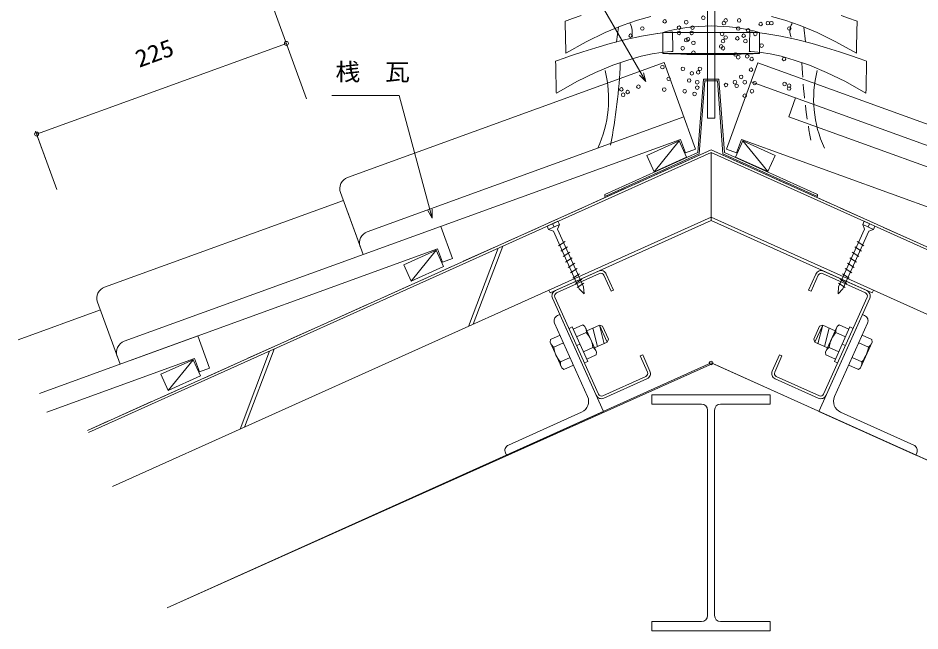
# Model space of a CAD drawing. Units: millimetres, scale not verified. Extents: x -625 to 544, y -399 to 410.
# Drawn here: x -625 to 138, y -399 to 120 of the extents above; entities that cross this region are included whole.
import ezdxf
from ezdxf.enums import TextEntityAlignment as Align

# ---------------------------------------------------------------- set-up
doc = ezdxf.new("R2010")
doc.units = ezdxf.units.MM
doc.header["$LTSCALE"] = 10
doc.linetypes.add('DASHED1', pattern=[1.8, 1.2, -0.6])
doc.linetypes.add('DASHED3', pattern=[4, 3, -1])
for name, color, linetype, lineweight in [('0-0_LAYER001', 2, 'Continuous', 18), ('0-1_LAYER002', 7, 'Continuous', 18), ('0-3_LAYER004', 2, 'Continuous', 18), ('0-5_LAYER006', 2, 'Continuous', 18), ('0-6_LAYER007', 2, 'Continuous', 18)]:
    doc.layers.add(name, color=color, linetype=linetype, lineweight=lineweight)
doc.styles.add('ＭＳ ゴシック', font='')
doc.styles.get('ＭＳ ゴシック').set_extended_font_data('MS Gothic')

msp = doc.modelspace()

# ---------------------------------------------------------------- linework, layer by layer
at = {"layer": '0-0_LAYER001'}
for p, q in [((-408.56, 127.46), (-381, 51.48)), ((-117, 112.2), (-118.54, 99.71)), ((-79.37, 107.81), (-79.37, 89.98)), ((2.32, 107.81), (2.32, 89.98)), ((39.95, 112.2), (41.49, 99.71)), ((-398.05, 98.48), (-609.56, 21.74)), ((-45.07, 68.11), (-32.11, 68.11)), ((-33.25, 66.75), (-43.8, 66.75)), ((-302.55, 54.5), (-359.51, 54.5)), ((-274.7, -49.42), (-302.55, 54.5)), ((32.95, 52.43), (27.15, 36.45)), ((201.06, -26.65), (27.15, 36.45)), ((-610.41, 24.09), (-592.51, -25.26)), ((-65.54, 15.88), (-92.9, 3.57)), ((-65.54, 15.88), (-86.74, -10.11)), ((-59.38, 2.2), (-65.54, 15.88)), ((-11.65, 15.92), (15.69, 3.59)), ((-38.55, 6.2), (-565.67, -231)), ((-49.8, 6.07), (-128.55, -29.36)), ((-48.52, 5.01), (-128.55, -31.01)), ((-92.9, 3.57), (-86.74, -10.11)), ((-86.74, -10.11), (-59.38, 2.2)), ((-38.55, 6.2), (488.57, -231)), ((-38.55, -48.63), (-38.55, 6.2)), ((-28.53, 4.98), (51.45, -31.01)), ((-27.25, 6.05), (51.45, -29.36)), ((9.53, -10.09), (-17.82, 2.25)), ((15.69, 3.59), (9.53, -10.09)), ((-38.55, -48.63), (-545.15, -276.6)), ((-168.16, -52.12), (-177.28, -56.23)), ((-174.88, -112.72), (-38.55, -51.37)), ((-168.16, -52.12), (-166.93, -54.86)), ((-38.55, -48.63), (468.05, -276.6)), ((97.78, -112.72), (-38.55, -51.37)), ((91.05, -52.12), (89.82, -54.86)), ((91.05, -52.12), (100.17, -56.23)), ((-177.28, -56.23), (-176.05, -58.96)), ((-166.93, -54.86), (-176.05, -58.96)), ((-176.05, -58.96), (-172.08, -60.47)), ((-172.72, -54.17), (-171.49, -56.91)), ((-172.08, -60.47), (-150.17, -109.16)), ((-166.93, -54.86), (-168.43, -58.82)), ((-168.43, -58.82), (-146.52, -107.52)), ((91.33, -58.82), (69.42, -107.52)), ((94.98, -60.47), (73.06, -109.16)), ((89.82, -54.86), (98.94, -58.96)), ((89.82, -54.86), (91.33, -58.82)), ((95.61, -54.17), (94.38, -56.91)), ((98.94, -58.96), (94.98, -60.47)), ((100.17, -56.23), (98.94, -58.96)), ((-243.89, -141.03), (-218.81, -74.91)), ((-240.02, -139.29), (-214.94, -73.17)), ((-167.83, -72.92), (-162.2, -69.23)), ((-165.78, -77.48), (-160.15, -73.79)), ((88.68, -77.48), (83.05, -73.79)), ((90.73, -72.92), (85.1, -69.23)), ((-271.24, -76.66), (-298.58, -88.99)), ((-271.24, -76.66), (-292.42, -102.66)), ((-265.07, -90.33), (-271.24, -76.66)), ((-163.73, -82.04), (-158.1, -78.35)), ((-161.68, -86.6), (-156.05, -82.91)), ((84.57, -86.6), (78.94, -82.91)), ((86.62, -82.04), (81, -78.35)), ((-298.58, -88.99), (-292.42, -102.66)), ((-292.42, -102.66), (-265.07, -90.33)), ((-159.62, -91.16), (-154, -87.47)), ((82.52, -91.16), (76.89, -87.47)), ((-133.85, -94.25), (-170.33, -110.67)), ((-169.38, -112.76), (-132.9, -96.35)), ((-157.57, -95.72), (-151.94, -92.03)), ((-155.52, -100.28), (-149.89, -96.59)), ((-129.33, -97.7), (-123.18, -111.38)), ((-127.24, -96.76), (-121.08, -110.44)), ((50.13, -96.76), (43.98, -110.44)), ((52.23, -97.7), (46.07, -111.38)), ((92.28, -112.76), (55.8, -96.35)), ((56.74, -94.25), (93.22, -110.67)), ((78.42, -100.28), (72.79, -96.59)), ((80.47, -95.72), (74.84, -92.03)), ((-153.47, -104.84), (-147.84, -101.15)), ((-151.93, -108.25), (-146.31, -104.56)), ((74.83, -108.25), (69.2, -104.56)), ((76.36, -104.84), (70.74, -101.15)), ((-174.88, -112.72), (-175.91, -110.44)), ((-146.04, -113.45), (-150.17, -109.16)), ((-146.04, -113.45), (-146.52, -107.52)), ((-123.18, -111.38), (-121.08, -110.44)), ((46.07, -111.38), (43.98, -110.44)), ((68.94, -113.45), (69.42, -107.52)), ((68.94, -113.45), (73.06, -109.16)), ((97.78, -112.72), (98.81, -110.44)), ((-135.9, -199.35), (-172.83, -117.28)), ((-133.8, -198.41), (-170.73, -116.33)), ((56.7, -198.41), (93.63, -116.33)), ((58.8, -199.35), (95.73, -117.28)), ((-168.5, -131.78), (-166.68, -130.96)), ((-129.74, -213.03), (-166.68, -130.96)), ((52.64, -213.03), (89.57, -130.96)), ((91.4, -131.78), (89.57, -130.96)), ((-171.01, -138.39), (-143.1, -200.4)), ((-158.83, -142.78), (-156.1, -141.55)), ((-142.97, -170.73), (-156.1, -141.55)), ((-147.08, -139.84), (-155.22, -143.5)), ((-145.34, -141.09), (-147.08, -139.84)), ((-135.49, -162.98), (-145.34, -141.09)), ((-143.7, -144.74), (-133.03, -139.94)), ((-138.58, -142.44), (-134.59, -158.19)), ((-133.03, -139.94), (-130.38, -140.94)), ((-133.03, -139.94), (-126.46, -154.53)), ((-133.03, -139.94), (-129.03, -155.69)), ((-130.38, -140.94), (-125.46, -151.88)), ((53.28, -140.94), (48.35, -151.88)), ((55.92, -139.94), (49.36, -154.53)), ((55.92, -139.94), (51.93, -155.69)), ((55.92, -139.94), (53.28, -140.94)), ((66.59, -144.74), (55.92, -139.94)), ((61.48, -142.44), (57.49, -158.19)), ((58.39, -162.98), (68.23, -141.09)), ((65.86, -170.73), (78.99, -141.55)), ((93.9, -138.39), (66, -200.4)), ((68.23, -141.09), (69.97, -139.84)), ((69.97, -139.84), (78.11, -143.5)), ((81.73, -142.78), (78.99, -141.55)), ((-174.79, -154.35), (-174.58, -152.22)), ((-174.58, -152.22), (-166.44, -148.55)), ((-144.23, -146.16), (-152.37, -149.82)), ((-125.46, -151.88), (-126.46, -154.53)), ((48.35, -151.88), (49.36, -154.53)), ((67.13, -146.16), (75.27, -149.82)), ((97.47, -152.22), (89.33, -148.55)), ((97.69, -154.35), (97.47, -152.22)), ((-433.46, -226.34), (-408.39, -160.22)), ((-174.79, -154.35), (-164.94, -176.24)), ((-171.73, -158.53), (-163.59, -154.87)), ((-152.27, -157.37), (-149.53, -156.14)), ((-138.55, -158.79), (-146.69, -162.46)), ((-137.13, -159.33), (-126.46, -154.53)), ((60.03, -159.33), (49.36, -154.53)), ((61.44, -158.79), (69.59, -162.46)), ((75.16, -157.37), (72.43, -156.14)), ((94.63, -158.53), (86.49, -154.87)), ((97.69, -154.35), (87.84, -176.24)), ((-437.33, -228.08), (-412.26, -161.97)), ((-166.05, -171.17), (-157.91, -167.5)), ((-135.71, -165.11), (-143.85, -168.77)), ((-135.49, -162.98), (-135.71, -165.11)), ((-98.55, -166.1), (-96.46, -165.15)), ((-92.4, -179.78), (-98.55, -166.1)), ((-90.3, -178.83), (-96.46, -165.15)), ((13.2, -178.83), (19.35, -165.15)), ((15.29, -179.78), (21.45, -166.1)), ((21.45, -166.1), (19.35, -165.15)), ((58.39, -162.98), (58.6, -165.11)), ((58.6, -165.11), (66.74, -168.77)), ((88.94, -171.17), (80.8, -167.5)), ((-476.98, -169.27), (-504.34, -181.58)), ((-38.55, -171.99), (-498.99, -379.19)), ((-476.98, -169.27), (-498.18, -195.26)), ((-470.83, -182.95), (-476.98, -169.27)), ((-163.21, -177.49), (-155.06, -173.82)), ((-145.7, -171.96), (-142.97, -170.73)), ((-38.55, -171.99), (421.88, -379.19)), ((68.6, -171.96), (65.86, -170.73)), ((86.1, -177.49), (77.96, -173.82)), ((-504.34, -181.58), (-498.18, -195.26)), ((-498.18, -195.26), (-470.83, -182.95)), ((-164.94, -176.24), (-163.21, -177.49)), ((87.84, -176.24), (86.1, -177.49)), ((-130.23, -199.76), (-93.75, -183.35)), ((-92.81, -185.45), (-129.29, -201.86)), ((15.71, -185.45), (52.18, -201.86)), ((53.13, -199.76), (16.65, -183.35)), ((-210.13, -241.53), (-148.12, -213.62)), ((133.03, -241.53), (71.01, -213.62))]:
    msp.add_line(p, q, dxfattribs=at)
at = {"layer": '0-0_LAYER001', "color": 3}
for p, q in [((-71.23, 108.16), (-84.16, 106.82)), ((-5.8, 108.16), (7.14, 106.82))]:
    msp.add_line(p, q, dxfattribs=at)
at = {"layer": '0-0_LAYER001', "color": 4}
for p, q in [((-346.24, -15.01), (-78.32, 82.19)), ((-78.32, 82.19), (-51.78, 9.03)), ((1.14, 82.05), (-25.4, 8.89)), ((269.06, -15.15), (1.14, 82.05)), ((260.21, -30.02), (-4.65, 66.07)), ((-329.58, -60.91), (-61.67, 36.29)), ((-535.3, -153.63), (-64.33, 17.24)), ((-64.33, 17.24), (-60.24, 5.96)), ((-12.85, 17.1), (-16.94, 5.82)), ((190.2, -56.57), (-12.85, 17.1)), ((-60.24, 5.96), (-51.78, 9.03)), ((-16.94, 5.82), (-25.4, 8.89)), ((-352.23, -27.82), (-333.19, -80.3)), ((-551.95, -107.73), (-349.84, -34.4)), ((-346.43, -43.8), (-333.19, -80.3)), ((-267.38, -56.43), (-257.49, -83.69)), ((-557.94, -120.54), (-538.9, -173.02)), ((-557.94, -120.54), (-538.9, -173.02)), ((-625.24, -152.4), (-555.55, -127.12)), ((-463.2, -176.41), (-471.66, -179.48))]:
    msp.add_line(p, q, dxfattribs=at)
at = {"layer": '0-0_LAYER001', "color": 7}
msp.add_line((-359.51, 54.5), (-302.55, 54.5), dxfattribs=at)
at = {"layer": '0-0_LAYER001', "linetype": 'DASHED3'}
for q in [(-566.49, -229.18), (489.39, -229.18)]:
    msp.add_line((-38.55, 8.39), q, dxfattribs=at)
at = {"layer": '0-0_LAYER001'}
for points in [[(-93.93, 66.23), (-192.55, 237.03), (-275.05, 237.03)], [(-95.87, 73.47), (-93.93, 66.23), (-99.24, 71.53)], [(-17.82, 2.25), (-11.65, 15.92), (9.53, -10.09)], [(-274.7, -41.92), (-274.7, -49.42), (-278.45, -42.93)], [(-212.64, -248.14), (-211.82, -249.96), (-129.74, -213.03)], [(135.53, -248.14), (134.71, -249.96), (52.64, -213.03)]]:
    msp.add_lwpolyline(points, dxfattribs=at)
at = {"layer": '0-0_LAYER001', "color": 3}
for points in [[(-89.67, 121.34), (-100.86, 118.19), (-113.75, 113.73), (-128.22, 107.72), (-144.16, 99.93), (-161.46, 90.12), (-161.48, 90.88), (-161.53, 92.94), (-161.6, 95.97), (-161.68, 99.65), (-161.77, 103.66), (-161.87, 107.66), (-161.95, 111.34), (-162.02, 114.38), (-162.07, 116.43), (-162.08, 117.19), (-160.43, 117.81), (-155.77, 119.52), (-148.53, 122.05)], [(12.64, 121.34), (23.84, 118.19), (36.72, 113.73), (51.19, 107.72), (67.13, 99.93), (84.44, 90.12), (84.46, 90.88), (84.5, 92.94), (84.57, 95.97), (84.66, 99.65), (84.75, 103.66), (84.84, 107.66), (84.92, 111.34), (84.99, 114.38), (85.04, 116.43), (85.06, 117.19), (83.4, 117.81), (78.74, 119.52), (71.51, 122.05)], [(-71.23, 108.16), (-71.22, 107.69), (-71.19, 106.43), (-71.15, 104.57), (-71.09, 102.3), (-71.04, 99.84), (-70.98, 97.38), (-70.93, 95.12), (-70.89, 93.26), (-70.86, 91.99), (-70.85, 91.53), (-71.99, 91.52), (-75.37, 91.35), (-80.85, 90.78), (-88.35, 89.58), (-97.75, 87.53), (-108.95, 84.38), (-121.83, 79.92), (-136.3, 73.91), (-152.24, 66.12), (-169.55, 56.31), (-169.57, 57.07), (-169.61, 59.13), (-169.68, 62.16), (-169.77, 65.84), (-169.86, 69.85), (-169.95, 73.85), (-170.04, 77.53), (-170.11, 80.56), (-170.15, 82.62), (-170.17, 83.38), (-168.52, 84), (-163.85, 85.71), (-156.62, 88.24), (-147.26, 91.36), (-136.21, 94.8), (-123.93, 98.32), (-110.85, 101.67), (-97.41, 104.59), (-84.05, 106.84)], [(-5.8, 108.16), (-5.81, 107.69), (-5.84, 106.43), (-5.88, 104.57), (-5.93, 102.3), (-5.99, 99.84), (-6.05, 97.38), (-6.1, 95.12), (-6.14, 93.26), (-6.17, 91.99), (-6.18, 91.53), (-5.03, 91.52), (-1.66, 91.35), (3.83, 90.78), (11.33, 89.58), (20.73, 87.53), (31.92, 84.38), (44.81, 79.92), (59.27, 73.91), (75.21, 66.12), (92.52, 56.31), (92.54, 57.07), (92.59, 59.13), (92.66, 62.16), (92.74, 65.84), (92.83, 69.85), (92.92, 73.85), (93.01, 77.53), (93.08, 80.56), (93.13, 82.62), (93.14, 83.38), (91.49, 84), (86.82, 85.71), (79.59, 88.24), (70.23, 91.36), (59.19, 94.8), (46.9, 98.32), (33.82, 101.67), (20.38, 104.59), (7.03, 106.84)]]:
    msp.add_lwpolyline(points, dxfattribs=at)
at = {"layer": '0-0_LAYER001', "color": 4}
for points in [[(-529.5, -169.61), (-270.05, -75.48), (-265.95, -86.76), (-257.49, -83.69)], [(-607.1, -197.76), (-473.09, -149.15), (-463.2, -176.41)], [(-600.78, -213.56), (-475.76, -168.2), (-471.66, -179.48)]]:
    msp.add_lwpolyline(points, dxfattribs=at)
at = {"layer": '0-0_LAYER001'}
for centre, radius in [((-398.05, 98.48), 1.7), ((-609.56, 21.74), 1.7), ((-38.55, -171.99), 1.5), ((-38.55, -171.99), 1.5)]:
    msp.add_circle(centre, radius, dxfattribs=at)
for centre, radius, start, end in [((-38.53, -42.78), 156.03, 74.82466, 105.17534), ((-38.53, 902.5), 813.54, 267.12228, 272.87771), ((-552.75, 99.09), 437.65, 348.55191, 357.76253), ((-131.8, -98.81), 5, 24.22435, 114.24136), ((-131.8, -98.81), 2.7, 24.24038, 114.23248), ((54.69, -98.81), 5, 65.75864, 155.77564), ((54.69, -98.81), 2.7, 65.76752, 155.75962), ((-168.27, -115.23), 5, 114.22009, 204.23074), ((-168.27, -115.23), 2.7, 114.23248, 204.2128), ((91.17, -115.23), 2.7, 335.7872, 65.76752), ((91.17, -115.23), 5, 335.76926, 65.77991), ((-166.45, -136.34), 5, 114.22009, 204.23074), ((89.35, -136.34), 5, 335.76926, 65.77991), ((-150.29, -145.07), 6.15, 349.86246, 23.86974), ((73.18, -145.07), 6.15, 156.13026, 190.13754), ((-161.3, -161.43), 22.9, 6.61649, 41.83201), ((84.19, -161.43), 22.9, 138.16799, 173.3835), ((-168.53, -153.29), 6.15, 204.55376, 238.55602), ((-148.95, -155.88), 22.94, 186.64732, 221.80409), ((-141.76, -164.05), 6.16, 24.60093, 58.55558), ((64.66, -164.05), 6.16, 121.44442, 155.39907), ((71.85, -155.88), 22.94, 318.19591, 353.35268), ((91.42, -153.29), 6.15, 301.44398, 335.44624), ((-159.99, -172.25), 6.15, 169.87801, 203.89275), ((82.89, -172.25), 6.15, 336.10725, 10.12199), ((-94.86, -180.89), 2.7, 294.22067, 24.24038), ((-94.86, -180.89), 5, 294.21371, 24.24564), ((17.76, -180.89), 5, 155.75435, 245.78629), ((17.76, -180.89), 2.7, 155.75962, 245.77933), ((-131.34, -197.3), 2.7, 204.2128, 294.22067), ((54.24, -197.3), 2.7, 245.77933, 335.7872), ((-152.22, -204.5), 10, 294.23666, 24.2239), ((-131.34, -197.3), 5, 204.20946, 294.235), ((54.24, -197.3), 5, 245.765, 335.79054), ((75.12, -204.5), 10, 155.7761, 245.76334), ((-208.08, -246.09), 5, 114.22009, 204.23074), ((130.97, -246.09), 5, 335.76926, 65.77991)]:
    msp.add_arc(centre, radius, start, end, dxfattribs=at)
at = {"layer": '0-0_LAYER001', "linetype": 'DASHED1'}
msp.add_arc((475.7, 99.09), 437.65, 182.23746, 191.44808, dxfattribs=at)
at = {"layer": '0-0_LAYER001', "color": 4}
for centre in [(-342.83, -24.41), (-326.17, -70.31), (-548.54, -117.13), (-531.88, -163.03)]:
    msp.add_arc(centre, 10, 109.94091, 199.94091, dxfattribs=at)
at = {"layer": '0-1_LAYER002'}
for p, q in [((-93.93, 66.23), (-192.55, 237.03)), ((-79.37, 107.81), (-79.37, 89.98)), ((-398.05, 98.48), (-609.56, 21.74)), ((-45.07, 68.11), (-49.8, 6.07)), ((-45.07, 68.11), (-31.98, 68.11)), ((-33.25, 66.75), (-43.8, 66.75)), ((-28.53, 4.98), (-33.25, 66.75)), ((-31.98, 68.11), (-27.25, 6.05)), ((-274.7, -49.42), (-302.55, 54.5)), ((-610.14, 23.34), (-592.51, -25.26)), ((-65.54, 15.88), (-86.74, -10.11)), ((-11.65, 15.92), (9.53, -10.09)), ((-38.55, 8.39), (-566.49, -229.18)), ((-38.55, 8.39), (489.39, -229.18)), ((488.57, -231), (-38.55, 6.2)), ((-545.15, -276.6), (-38.55, -48.63)), ((-38.55, -51.37), (-174.88, -112.72)), ((-38.55, -48.63), (468.05, -276.6)), ((-38.55, -51.37), (97.78, -112.72)), ((-243.89, -141.03), (-218.81, -74.91)), ((-214.94, -73.17), (-240.02, -139.29)), ((-271.24, -76.66), (-292.42, -102.66)), ((-408.39, -160.22), (-433.46, -226.34)), ((-437.33, -228.08), (-412.26, -161.97)), ((-476.98, -169.27), (-498.18, -195.26))]:
    msp.add_line(p, q, dxfattribs=at)
at = {"layer": '0-1_LAYER002', "color": 2}
for p, q in [((-41.59, 174.94), (-41.59, 35.27)), ((-35.46, 174.94), (-35.46, 35.27)), ((-45.07, 68.11), (-49.8, 6.07)), ((-43.8, 66.75), (-48.52, 5.01)), ((-33.25, 66.75), (-28.53, 4.98)), ((-31.98, 68.11), (-27.25, 6.05)), ((-41.59, 35.27), (-35.46, 35.27))]:
    msp.add_line(p, q, dxfattribs=at)
at = {"layer": '0-1_LAYER002'}
for points in [[(-381, 51.48), (-408.56, 127.46), (-131.25, 228.07)], [(-35.46, 174.94), (-35.46, 35.27), (-41.59, 35.27), (-41.59, 174.94)], [(-79.37, 89.98), (2.32, 89.98), (2.32, 107.81), (-79.37, 107.81)], [(-99.24, 71.53), (-93.93, 66.23), (-95.87, 73.47)], [(-43.8, 66.75), (-48.52, 5.01), (-128.55, -31.01), (-128.55, -29.36), (-49.8, 6.07)], [(-565.67, -231), (-38.55, 6.2), (-38.55, -51.37)], [(-27.25, 6.05), (51.45, -29.36), (51.45, -31.01), (-28.53, 4.98)], [(-278.45, -42.93), (-274.7, -49.42), (-274.7, -41.92)], [(-498.99, -379.19), (-37.18, -172.61), (421.88, -379.19)]]:
    msp.add_lwpolyline(points, dxfattribs=at)
for points in [[(-65.54, 15.88), (-59.38, 2.2), (-86.74, -10.11), (-92.9, 3.57)], [(-11.65, 15.92), (-17.82, 2.25), (9.53, -10.09), (15.69, 3.59)], [(-271.24, -76.66), (-265.07, -90.33), (-292.42, -102.66), (-298.58, -88.99)], [(-476.98, -169.27), (-470.83, -182.95), (-498.18, -195.26), (-504.34, -181.58)]]:
    msp.add_lwpolyline(points, close=True, dxfattribs=at)
for centre, radius, start, end in [((-118.17, 108.59), 12.9, 337.83365, 30.96376), ((41.07, 108.59), 12.9, 149.03624, 202.16635), ((-223.49, 51.38), 98.14, 335.0155, 14.17692), ((146.39, 51.38), 98.14, 165.82308, 204.9845)]:
    msp.add_arc(centre, radius, start, end, dxfattribs=at)
at = {"layer": '0-3_LAYER004'}
for p, q in [((-88.61, -198.86), (11.39, -198.86)), ((-88.61, -206.86), (-88.61, -198.86)), ((11.39, -198.86), (11.39, -206.86)), ((-46.61, -206.86), (-88.61, -206.86)), ((-41.61, -385.86), (-41.61, -211.86)), ((-35.61, -385.86), (-35.61, -211.86)), ((-30.61, -206.86), (11.39, -206.86)), ((-46.61, -390.86), (-88.61, -390.86)), ((-30.61, -390.86), (11.39, -390.86)), ((11.39, -390.86), (11.39, -398.86))]:
    msp.add_line(p, q, dxfattribs=at)
msp.add_lwpolyline([(11.39, -398.86), (-88.61, -398.86), (-88.61, -390.86)], dxfattribs=at)
for centre, start, end in [((-46.61, -211.86), 0, 90), ((-30.61, -211.86), 90, 180), ((-46.61, -385.86), 270, 0), ((-30.61, -385.86), 180, 270)]:
    msp.add_arc(centre, 5, start, end, dxfattribs=at)
at = {"layer": '0-5_LAYER006'}
for centre in [(-77.8, 117.15), (-59.58, 116.39), (-45.16, 120.19), (-27.7, 115.63), (-26.18, 117.91), (-14.79, 117.91), (3.43, 114.87), (9.5, 115.63), (12.54, 115.63), (-96.78, 111.08), (-65.66, 111.84), (-65.66, 107.28), (-55.03, 107.28), (-54.27, 111.84), (-29.22, 106.52), (-15.55, 111.08), (-7.2, 109.56), (-1.13, 106.52), (27.72, 111.08), (-106.65, 105), (-59.58, 101.21), (-58.07, 101.97), (-53.51, 98.93), (-28.46, 100.45), (-26.18, 103.48), (-16.31, 102.73), (-11, 105), (-9.48, 100.45), (-9.48, 100.45), (-62.62, 94.37), (-53.51, 90.58), (-29.98, 95.89), (-28.46, 94.37), (4.19, 96.65), (-17.83, 89.06), (-15.55, 86.78), (-7.96, 87.54), (-4.17, 85.26), (23.16, 85.26), (-79.75, 78.37), (-62.41, 76.97), (-47.99, 76.97), (-4.72, 76.21), (-74.43, 68.5), (-54.82, 73.17), (-49.51, 73.93), (-13.07, 70.14), (-114.5, 59.57), (-100.08, 61.85), (-57.1, 67.1), (-50.26, 65.58), (-50.26, 61.03), (-25.97, 63.3), (-18.38, 65.58), (-16.86, 62.54), (-10.03, 65.58), (-1.68, 64.82), (23.67, 64.12), (27.46, 62.6), (27.46, 60.33), (-112.98, 55.01), (-109.19, 57.29), (-78.23, 59.39), (-60.89, 57.99), (-52.54, 55.71), (-10.03, 54.19), (-3.96, 57.99)]:
    msp.add_circle(centre, 1.52, dxfattribs=at)
at = {"layer": '0-6_LAYER007'}
for p, q in [((-128.55, -29.36), (-128.55, -31.01)), ((51.45, -29.36), (51.45, -31.01))]:
    msp.add_line(p, q, dxfattribs=at)

# ---------------------------------------------------------------- texts
at = {"layer": '0-0_LAYER001', "color": 7, "style": 'ＭＳ ゴシック', "width": 1.1}
msp.add_text('225', height=14.66, rotation=19.941, dxfattribs=at).set_placement((-521.25, 73.64), align=Align.BOTTOM_LEFT)
at = {"layer": '0-0_LAYER001', "color": 7, "style": 'ＭＳ ゴシック', "width": 1.05}
msp.add_text('桟\u3000瓦', height=14.66, dxfattribs=at).set_placement((-356.5, 62.59), align=Align.BOTTOM_LEFT)

doc.saveas('drawing.dxf')
